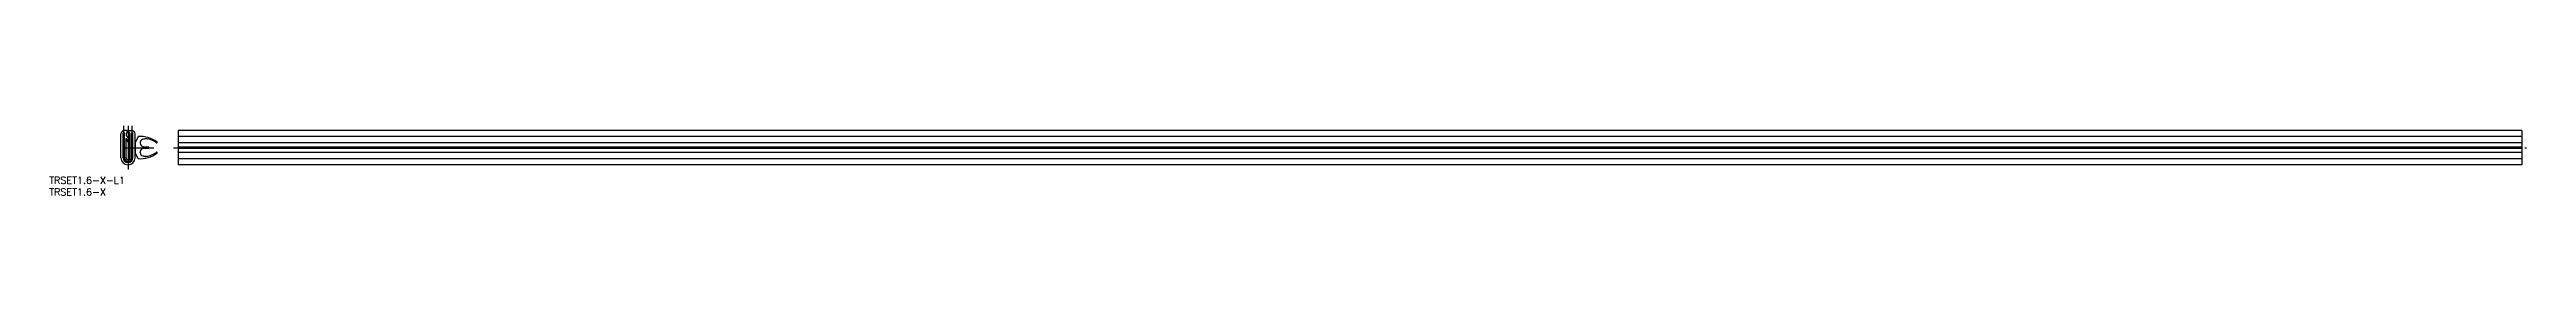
# Model space of a CAD drawing. Extents: x -33 to 1023, y -16 to 14.
import ezdxf

# ---------------------------------------------------------------- set-up
doc = ezdxf.new("R2010")
doc.units = 0
doc.linetypes.add('CENTER', pattern=[50.8, 31.75, -6.35, 6.35, -6.35])
doc.layers.get('0').update_dxf_attribs({"linetype": 'CONTINUOUS'})
doc.layers.add('CENTER', color=1, linetype='CENTER')
doc.styles.get("Standard").update_dxf_attribs({"font": 'txt.shx', "height": 3, "bigfont": 'bigfont.shx'})

# ---------------------------------------------------------------- blocks, each defined once
blk = doc.blocks.new('*U7')
at = {"color": 7, "linetype": 'CONTINUOUS'}
blk.add_text('TRSET1.6-X-L1', height=3, dxfattribs=at).set_placement((-33.6, -11.1))
blk = doc.blocks.new('*U8')
at = {"color": 7, "linetype": 'CONTINUOUS'}
blk.add_text('TRSET1.6-X', height=3, dxfattribs=at).set_placement((-33.6, -16.1))

msp = doc.modelspace()

# ---------------------------------------------------------------- linework, layer by layer
at = {"color": 7, "linetype": 'CONTINUOUS'}
for p, q in [((-2.1, 0), (-2.1, 10.7)), ((-1.5, 10.7), (-2.1, 10.7)), ((-0.5, 11.7), (-1.5, 11.7)), ((-1.5, 0), (-1.5, 10.7)), ((0.5, 11.7), (1.5, 11.7)), ((1.5, 0), (1.5, 10.7)), ((1.5, 10.7), (2.1, 10.7)), ((2.1, 0), (2.1, 10.7)), ((1021.4, 11.7), (21.4, 11.7)), ((21.4, 11.7), (21.4, -3)), ((1021.4, 11.7), (1021.4, -3)), ((-3, 0), (-3, 10.2)), ((-0.8, 0), (-0.8, 8.3)), ((0.8, 0), (0.8, 9.7)), ((0.8, 0), (0.8, 8.3)), ((3, 0), (3, 10.2)), ((4.4, 9.1), (3, 6.4)), ((3, 6.4), (3, 2.3)), ((4.4, -0.4), (3, 2.3)), ((5.2, 6.5), (5.2, 6.2)), ((5.2, 2.2), (5.2, 2.5)), ((6.5, 4.8), (8.7, 4.6)), ((6.5, 3.9), (8.7, 4.1)), ((1021.4, 9.1), (21.4, 9.1)), ((1021.4, 6.4), (21.4, 6.4)), ((21.4, 4.6), (1021.4, 4.6)), ((21.4, 4.6), (1021.4, 4.6)), ((21.4, 4.1), (1021.4, 4.1)), ((21.4, 4.1), (1021.4, 4.1)), ((1021.4, 2.3), (21.4, 2.3)), ((1021.4, -0.4), (21.4, -0.4)), ((1021.4, -3), (21.4, -3))]:
    msp.add_line(p, q, dxfattribs=at)
for centre, radius, start, end in [((-1.5, 10.2), 1.5, 90, 180), ((7.6, 8.1), 8.58, 158.1048, 169.5705), ((-0.6, 11.5), 0.25, 335.2971, 85.468), ((0.6, 11.5), 0.25, 94.532, 204.7029), ((-7.6, 8.1), 8.58, 10.4295, 21.8952), ((1.5, 10.2), 1.5, 0, 90), ((0, 0), 3, 180, 0), ((0, 0), 2.1, 180, 0), ((0, 0), 1.5, 180, 0), ((-0.3, 9.7), 0.5, 180, 220.7151), ((-0.8, 8.3), 0.05, 35.6652, 180), ((0, 0), 0.8, 180, 0), ((-2.2, 7.2), 2.65, 355.686, 54.2961), ((-1.8, 7), 1.64, 359.8526, 48.6873), ((0.1, 7), 0.285, 179.8526, 355.686), ((5.2, -3.1), 12.2, 54.1648, 93.8048), ((5.2, 11.8), 12.2, 266.1952, 305.8352), ((6.7, 6.5), 1.5, 107.2246, 180), ((6.7, 6.2), 1.5, 180, 262.9522), ((6.7, 2.5), 1.5, 97.0478, 180), ((6.7, 2.2), 1.5, 180, 252.7754), ((7.8, 2.8), 5.29, 92.1669, 107.2246), ((7.8, 5.9), 5.29, 252.7754, 267.8331), ((7.7, 5.1), 3, 75.6784, 92.1669), ((7.7, 3.6), 3, 267.8331, 284.3216), ((5.6, -3.3), 11.7, 56.0512, 75.6784), ((5.6, 12), 11.7, 284.3216, 303.9488), ((8.7, 4.3), 0.25, 270, 90), ((12.2, 6.6), 0.25, 234.1648, 54.1648), ((12.2, 2.1), 0.25, 305.8352, 125.8352)]:
    msp.add_arc(centre, radius, start, end, dxfattribs=at)
at = {"layer": 'CENTER', "color": 1, "linetype": 'CENTER'}
for p, q in [((-1.8, 0), (-1.8, 13.7)), ((0, 13.7), (0, -5)), ((1.8, 0), (1.8, 13.7)), ((-1.2, 4.3), (11, 4.3)), ((19.4, 4.3), (1023.4, 4.3))]:
    msp.add_line(p, q, dxfattribs=at)
msp.add_arc((0, 0), 1.8, 180, 0, dxfattribs=at)

# ---------------------------------------------------------------- block references
at = {"color": 7, "linetype": 'CONTINUOUS'}
for name in ['*U7', '*U8']:
    msp.add_blockref(name, (0, 0), dxfattribs=at)

doc.saveas('drawing.dxf')
